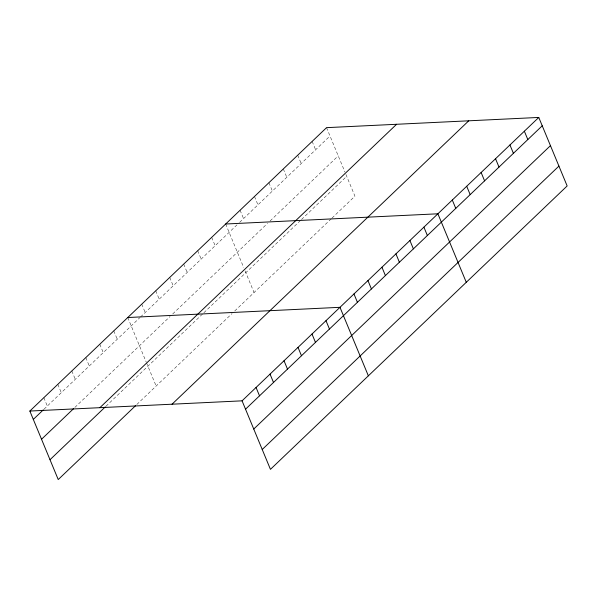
<?xml version="1.0" encoding="UTF-8"?>
<svg xmlns="http://www.w3.org/2000/svg" width="597" height="597" viewBox="0 0 597 597"><rect width="100%" height="100%" fill="white"/><g stroke="black" fill="none" stroke-linecap="round" stroke-linejoin="round"><path stroke-width="0.45" stroke-dasharray="2.98 2.24" d="M43.969 409.229L139.885 317.619M140.549 316.977L236.994 224.86M239.621 222.353L330.014 136.012M74.841 407.445L170.085 316.47M172.749 313.925L267.493 223.435M270.113 220.935L338.238 155.862M105.953 406.266L203.204 313.388M203.868 312.746L300.858 220.114M301.507 219.487L346.708 176.316M136.825 404.49L232.069 313.515M234.74 310.97L331.35 218.689M332.007 218.062L354.931 196.167L345.297 172.906M326.552 127.654L344.947 172.055M312.141 141.414L315.604 149.78M297.731 155.183L301.194 163.541M283.321 168.944L286.784 177.309M268.911 182.712L272.374 191.07M254.494 196.48L257.956 204.838M240.084 210.241L243.546 218.599M225.673 224.009L243.71 267.553M245.121 270.963L254.053 292.523M211.689 237.367L215.151 245.725M197.697 250.725L201.159 259.083M183.712 264.09L187.174 272.448M169.727 277.448L173.19 285.806M155.735 290.806L159.198 299.164M141.75 304.164L145.213 312.529M127.765 317.529L146.153 361.931M146.504 362.782L156.138 386.043M113.773 330.887L117.236 339.245M99.789 344.245L103.251 352.611M85.796 357.61L89.259 365.968M71.812 370.968L75.274 379.326M57.827 384.326L61.29 392.684M43.835 397.692L47.297 406.05"/><path stroke-width="0.9" d="M135.489 405.759L58.23 479.563L29.85 411.049L326.552 127.654L538.77 117.437L567.15 185.951L270.448 469.346L242.069 400.833L538.77 117.437M33.313 419.407L43.305 409.863M41.536 439.258L73.506 408.721M99.886 407.676L396.587 124.28M50.006 459.712L105.288 406.908M172.033 404.206L468.742 120.81M245.531 409.191L542.233 125.795M253.755 429.042L550.456 145.646M262.225 449.496L558.926 166.1M225.673 224.009L437.892 213.793L466.272 282.306M127.765 317.529L339.977 307.313L368.356 375.826M29.85 411.049L242.069 400.833M524.36 131.206L527.823 139.564M509.95 144.967L513.413 153.332M495.54 158.735L499.002 167.093M481.13 172.496L484.585 180.861M466.712 186.264L470.175 194.622M452.302 200.032L455.765 208.39M423.907 227.151L427.37 235.517M409.915 240.516L413.378 248.874M395.93 253.874L399.393 262.232M381.946 267.232L385.408 275.59M367.953 280.597L371.416 288.955M353.969 293.955L357.431 302.313M325.992 320.679L329.454 329.037M312.007 334.036L315.47 342.394M298.015 347.394L301.478 355.752M284.03 360.752L287.493 369.118M270.045 374.118L273.508 382.476M256.053 387.475L259.516 395.833"/></g></svg>
